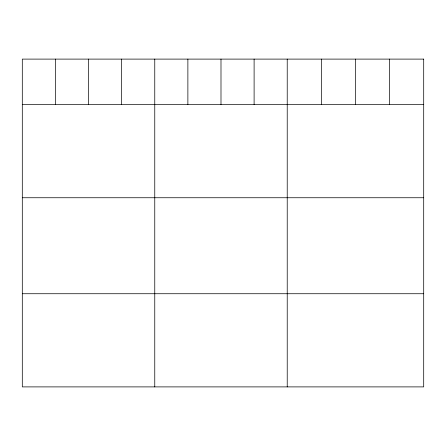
<?xml version="1.0" encoding="UTF-8"?>
<svg xmlns="http://www.w3.org/2000/svg" width="446" height="446" viewBox="0 0 446 446"><rect width="100%" height="100%" fill="white"/><g stroke="black" fill="none" stroke-linecap="round" stroke-linejoin="round"><path stroke-width="0.67" d="M22.3 104.581L423.7 104.581M22.3 197.745L423.7 197.745M22.3 293.73L423.7 293.73M389.581 59.106L389.581 104.581M355.462 59.106L355.462 104.581M321.343 59.106L321.343 104.581M287.224 59.106L287.224 386.894M254.108 59.106L254.108 104.581M220.993 59.106L220.993 104.581M187.877 59.106L187.877 104.581M154.762 59.106L154.762 386.894M121.646 59.106L121.646 104.581M88.531 59.106L88.531 104.581M55.416 59.106L55.416 104.581M423.7 59.106L22.3 59.106L22.3 386.894L423.7 386.894L423.7 59.106"/></g></svg>
